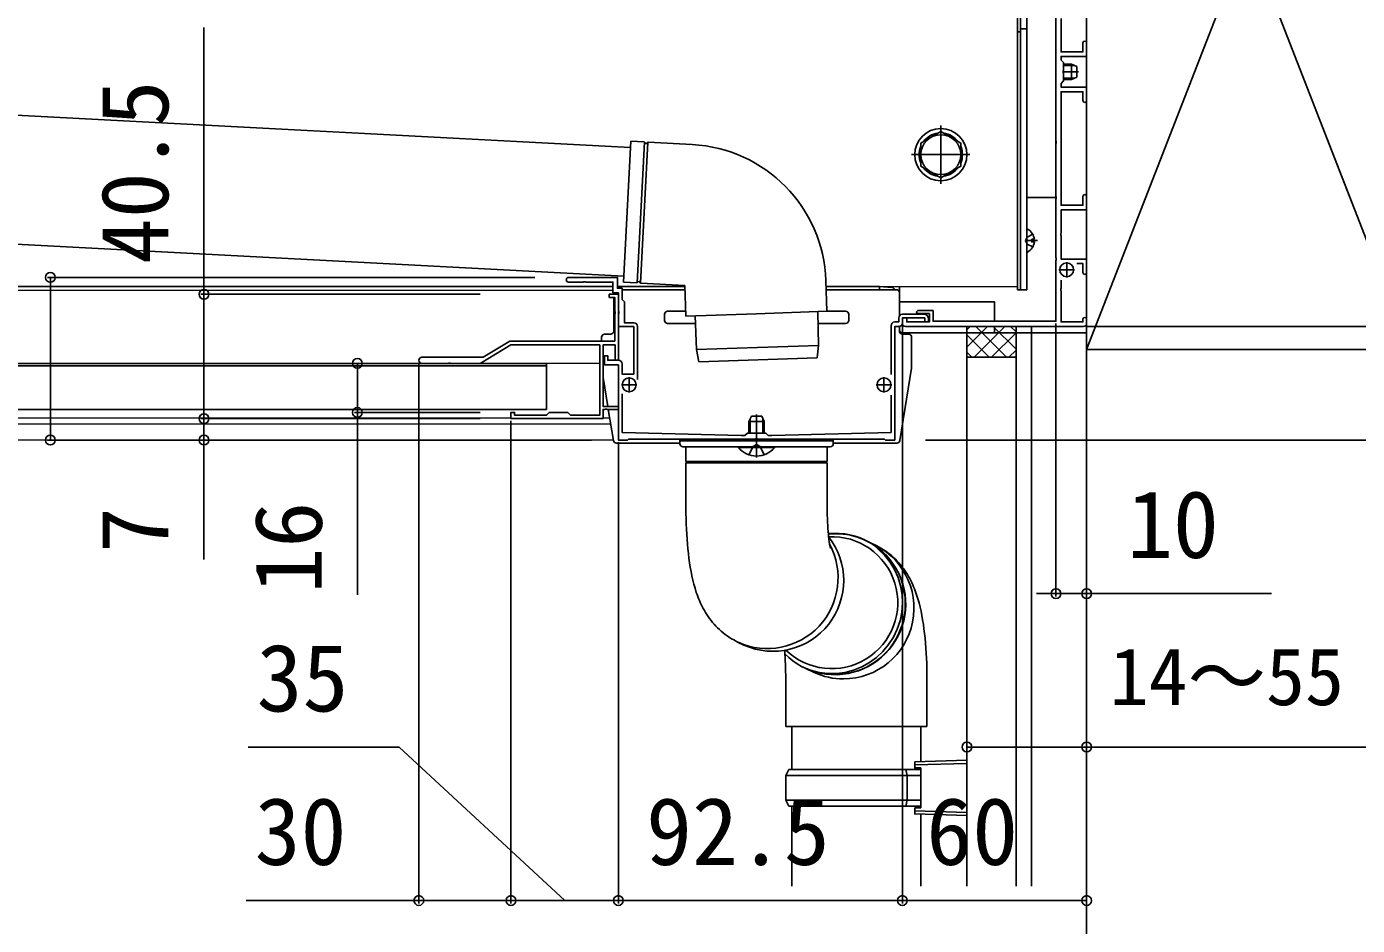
# Model space of a CAD drawing. Units: millimetres, scale not verified. Extents: x -1312 to 1312, y -1957 to 1945.
# Drawn here: x -642.8 to -209.3, y 532.6 to 825.4 of the extents above; entities that cross this region are included whole.
import ezdxf
from ezdxf.enums import TextEntityAlignment as Align

# ---------------------------------------------------------------- set-up
doc = ezdxf.new("R2010")
doc.units = ezdxf.units.MM
doc.header["$LTSCALE"] = 10
for name, color, linetype in [('0-3_YKK_11', 7, 'Continuous'), ('0-5_YKK_13', 4, 'Continuous'), ('0-6_YKK_D', 6, 'Continuous'), ('0-8_YSS_K', 3, 'Continuous')]:
    doc.layers.add(name, color=color, linetype=linetype)
doc.layers.add('0-4_YKK_12', color=2, linetype='Continuous', lineweight=18)
doc.styles.add('ＭＳ ゴシック', font='')
doc.styles.get('ＭＳ ゴシック').set_extended_font_data('MS Gothic')

msp = doc.modelspace()

# ---------------------------------------------------------------- linework, layer by layer
at = {"layer": '0-3_YKK_11'}
for p, q in [((-306.5, 746.2), (-301.5, 746.2)), ((-304, 748.7), (-304, 743.7)), ((-350.5, 731.7), (-357.5, 731.7)), ((-297.5, 728.7), (-297.5, 730.1)), ((-443.8, 710.5), (-443.8, 727.7)), ((-361.2, 728), (-361.2, 712.1)), ((-356.5, 727.7), (-298.5, 727.7)), ((-446.5, 711.2), (-446.5, 706.2)), ((-363.5, 711.2), (-363.5, 706.2)), ((-449, 708.7), (-444, 708.7)), ((-366, 708.7), (-361, 708.7))]:
    msp.add_line(p, q, dxfattribs=at)
for points in [[(-307.5, 857.24), (-307.5, 788.16), (-307.38, 787.98), (-307.38, 787.43), (-307.5, 787.24), (-307.5, 770.16), (-307.38, 769.98), (-307.38, 769.43), (-307.5, 769.24), (-307.5, 750.16), (-307.38, 749.98), (-307.38, 749.43), (-307.5, 749.24), (-307.5, 729.4), (-347.5, 729.4), (-347.5, 732.9), (-352.5, 732.9), (-353, 732.4), (-352.5, 731.9), (-348.7, 731.9), (-348.7, 729.2), (-356.1, 729.2), (-356.1, 730.5), (-357.5, 730.5), (-357.5, 728.7)], [(-298.7, 820.1), (-298.7, 817.2), (-305.8, 817.2), (-305.8, 828.04)], [(-297.5, 801.3), (-297.5, 805.7), (-305.8, 805.7), (-305.8, 806.9), (-305, 807.7), (-305, 810.24), (-305.12, 810.43), (-305.12, 810.98), (-305, 811.16), (-305, 813.7), (-305.8, 814.5), (-305.8, 815.7), (-297.5, 815.7), (-297.5, 820.1)], [(-298.7, 770.1), (-298.7, 767.2), (-305.8, 767.2), (-305.8, 804.2), (-298.7, 804.2), (-298.7, 801.3)], [(-297.5, 745.3), (-297.5, 749.7), (-305.8, 749.7), (-305.8, 757.24), (-305.92, 757.43), (-305.92, 757.98), (-305.8, 758.16), (-305.8, 765.7), (-297.5, 765.7), (-297.5, 770.1)], [(-300.73, 748.2), (-298.7, 748.2), (-298.7, 745.3)], [(-445, 728.9), (-448, 728.9), (-448, 735.7), (-448.8, 736.5), (-448.8, 740.2), (-450.3, 740.2), (-450.3, 743.7), (-466.25, 743.7)], [(-466.25, 742.2), (-461.46, 742.2), (-461.27, 742.32), (-460.73, 742.32), (-460.54, 742.2), (-451.8, 742.2), (-451.8, 738.7), (-450, 738.7), (-450, 732.66), (-449.88, 732.48), (-449.88, 731.93), (-450, 731.74), (-450, 727.7), (-445, 727.7), (-445, 712.2), (-448.8, 712.2), (-448.8, 715.5)], [(-298.7, 730.1), (-298.7, 729.2), (-305.8, 729.2), (-305.8, 739.24), (-305.92, 739.43), (-305.92, 739.98), (-305.8, 740.16), (-305.8, 742.84)], [(-514, 715.7), (-505.46, 715.7), (-505.27, 715.82), (-504.73, 715.82), (-504.54, 715.7), (-495, 715.7), (-485, 721.7), (-456.1, 721.7), (-456.1, 698.8), (-465.6, 698.8), (-466.5, 699.7), (-472.5, 699.7), (-473.4, 698.8), (-483.8, 698.8), (-483.8, 699.7), (-485, 699.7), (-485, 697.7), (-455, 697.7), (-455, 700.7), (-454.46, 700.7), (-454.27, 700.82), (-453.73, 700.82), (-453.54, 700.7), (-450, 700.7), (-450, 701.7), (-455, 701.7), (-455, 721.7), (-451.1, 721.7), (-451.1, 716.7), (-450, 716.7), (-450, 738.2), (-453, 738.2), (-453, 737.2), (-451.2, 737.2), (-451.2, 732.66), (-451.08, 732.48), (-451.08, 731.93), (-451.2, 731.74), (-451.2, 722.9)], [(-358.7, 730.5), (-358.7, 729.2), (-360, 729.2)], [(-357.5, 728.9), (-357.5, 730.5), (-350.2, 730.5), (-350.2, 729.2), (-349, 729.2), (-349, 730.2)], [(-450, 716.7), (-453.5, 716.7), (-453.5, 718.2), (-454.5, 718.2), (-454.5, 715.2), (-450, 715.2), (-450, 690.7), (-447, 690.7), (-446.7, 691), (-405.46, 691), (-405.27, 691.12), (-404.73, 691.12), (-404.54, 691), (-363.3, 691), (-363, 690.7), (-360, 690.7), (-360, 727.7), (-358.7, 727.7)], [(-451.2, 722.9), (-485.33, 722.9), (-494, 717.7), (-514, 717.7)], [(-361.2, 705.3), (-361.2, 693.2), (-400, 692.2), (-401.2, 692.2), (-402, 693), (-408, 693), (-408.8, 692.2), (-410, 692.2), (-448.8, 693.2), (-448.8, 705.83)]]:
    msp.add_lwpolyline(points, dxfattribs=at)
for centre, radius, start, end in [((-298.1, 820.1), 0.6, 90, 180), ((-298.1, 820.1), 0.6, 0, 90), ((-298.1, 801.3), 0.6, 180, 270), ((-298.1, 801.3), 0.6, 270, 360), ((-298.1, 770.1), 0.6, 90, 180), ((-298.1, 770.1), 0.6, 0, 90), ((-466.25, 742.95), 0.75, 90, 180), ((-466.25, 742.95), 0.75, 180, 270), ((-298.1, 745.3), 0.6, 180, 270), ((-298.1, 745.3), 0.6, 270, 360), ((-445, 727.7), 1.2, 0, 90), ((-360, 728), 1.2, 90, 180), ((-357.5, 730.5), 1.2, 90, 180), ((-358.7, 728.9), 1.2, 270, 360), ((-356.5, 728.7), 1, 180, 270), ((-350.5, 730.2), 1.5, 0, 90), ((-298.1, 730.1), 0.6, 90, 180), ((-298.5, 728.7), 1, 270, 360), ((-298.1, 730.1), 0.6, 0, 90), ((-514, 716.7), 1, 90, 180), ((-514, 716.7), 1, 180, 270), ((-450, 715.5), 1.2, 0, 90)]:
    msp.add_arc(centre, radius, start, end, dxfattribs=at)
at = {"layer": '0-4_YKK_12'}
for p, q in [((-320, 740.7), (-320, 905.7)), ((-840.53, 740.7), (-451.8, 740.7)), ((-451.8, 740.7), (-840.5, 740.7)), ((-451.8, 739.4), (-799.2, 739.4)), ((-428.38, 740.7), (-450.3, 740.7)), ((-450.3, 740.7), (-428.38, 740.7)), ((-365, 740.7), (-382.35, 740.7)), ((-382.35, 740.7), (-320, 740.7)), ((-365, 739.7), (-365, 740.7)), ((-456.1, 715.7), (-824.5, 715.7)), ((-484.98, 697.9), (-812.5, 697.9)), ((-452.84, 697.9), (-455.02, 697.9)), ((-452.51, 695.9), (-812.5, 695.9)), ((-451.66, 690.7), (-845, 690.7))]:
    msp.add_line(p, q, dxfattribs=at)
at = {"layer": '0-5_YKK_13'}
for p, q in [((-319, 739.7), (-319, 912.7)), ((-319, 739.7), (-319, 911.7)), ((-317, 911.7), (-317, 739.7)), ((-319, 823.7), (-320, 823.7)), ((-317, 824.7), (-319, 824.7)), ((-305.3, 810.7), (-300.2, 810.7)), ((-305, 813.2), (-302.4, 813.2)), ((-305, 812.77), (-301.48, 812.77)), ((-302.4, 813.2), (-300.7, 812.4)), ((-302.4, 813.2), (-302.4, 808.2)), ((-300.7, 812.4), (-300.7, 809)), ((-305, 808.63), (-301.48, 808.63)), ((-305, 808.2), (-302.4, 808.2)), ((-300.7, 809), (-302.4, 808.2)), ((-715.68, 800.19), (-446.06, 786.06)), ((-345, 774.2), (-345, 793.2)), ((-448.36, 742.12), (-445.95, 788.05)), ((-445.95, 788.05), (-441.63, 787.83)), ((-443.86, 741.98), (-441.46, 787.72)), ((-442.86, 741.92), (-440.47, 787.67)), ((-440.29, 787.76), (-425.98, 787.01)), ((-354.5, 783.7), (-335.5, 783.7)), ((-317, 769.7), (-307.5, 769.7)), ((-317, 759.3), (-317, 752.11)), ((-448.26, 744.11), (-719.34, 758.32)), ((-317.46, 755.7), (-316.85, 756.85)), ((-317.46, 755.7), (-316.85, 754.56)), ((-313.5, 755.7), (-317, 755.7)), ((-315.03, 757.75), (-316.85, 756.85)), ((-315.03, 753.65), (-316.85, 754.56)), ((-314.52, 756.13), (-315.4, 756.13)), ((-448.36, 742.12), (-444.04, 741.89)), ((-442.7, 741.82), (-428.39, 741.07)), ((-382.42, 742.67), (-382.07, 732.68)), ((-451.5, 738.7), (-451.5, 738.2)), ((-451.5, 737.2), (-451.5, 726.2)), ((-448.8, 739.7), (-428.34, 739.7)), ((-428.39, 741.07), (-428.04, 731.07)), ((-382.31, 739.7), (-359.5, 739.7)), ((-365, 740.7), (-360.94, 740.45)), ((-365, 739.7), (-365, 740.7)), ((-365, 739.7), (-365, 739.7)), ((-358.5, 740.7), (-358.5, 731.16)), ((-358.5, 738.7), (-358.5, 731.16)), ((-320, 739.7), (-319, 739.7)), ((-319, 739.7), (-317, 739.7)), ((-434, 732.7), (-428.1, 732.7)), ((-385.07, 732.58), (-384.78, 721.58)), ((-382.07, 732.7), (-376, 732.7)), ((-435, 731.7), (-435, 729.7)), ((-434, 728.7), (-424.93, 728.7)), ((-425.04, 731.18), (-424.56, 720.19)), ((-384.97, 728.7), (-376, 728.7)), ((-375, 731.7), (-375, 729.7)), ((-455.5, 724.2), (-455.5, 722.9)), ((-452.5, 725.2), (-454.5, 725.2)), ((-358.5, 727.72), (-358.5, 726.7)), ((-358.5, 727.72), (-358.5, 726.2)), ((-355.5, 725.2), (-357.5, 725.2)), ((-354.5, 724.2), (-354.5, 714.28)), ((-327.5, 727.7), (-327.5, 725.7)), ((-424.56, 720.19), (-384.78, 721.58)), ((-424.56, 720.19), (-423.82, 716.21)), ((-384.78, 721.58), (-385.24, 717.56)), ((-473.4, 715.7), (-823.4, 715.7)), ((-473.4, 700.7), (-473.4, 715.7)), ((-385.24, 717.56), (-423.82, 716.21)), ((-473.4, 714.9), (-823.4, 714.9)), ((-455, 711.14), (-453.46, 701.7)), ((-354.51, 714.12), (-358.36, 690.54)), ((-473.4, 700.7), (-823.4, 700.7)), ((-453.3, 700.7), (-451.64, 690.54)), ((-407.5, 696.8), (-406.7, 698.5)), ((-406.7, 698.5), (-403.3, 698.5)), ((-405, 685), (-405, 699)), ((-403.3, 698.5), (-402.5, 696.8)), ((-407.5, 693), (-407.5, 696.8)), ((-407.5, 696.8), (-402.5, 696.8)), ((-407.07, 693), (-407.07, 697.72)), ((-402.93, 693), (-402.93, 697.72)), ((-402.5, 693), (-402.5, 696.8)), ((-450.65, 689.7), (-430, 689.7)), ((-430, 691), (-430, 689.5)), ((-380, 691), (-430, 691)), ((-380, 690.5), (-430, 690.5)), ((-405, 689.25), (-406.14, 688.64)), ((-405, 689.25), (-403.85, 688.64)), ((-380, 689.5), (-380, 691)), ((-380, 689.7), (-359.35, 689.7)), ((-405, 688.5), (-429, 688.5)), ((-428, 688.5), (-428, 683.75)), ((-428, 688.5), (-382.4, 688.5)), ((-399.1, 688.5), (-410.9, 688.5)), ((-410.9, 688.25), (-410.9, 688.5)), ((-410.9, 688.25), (-399.1, 688.25)), ((-407.5, 685.92), (-406.14, 688.64)), ((-381, 688.5), (-405, 688.5)), ((-402.5, 685.92), (-403.85, 688.64)), ((-399.1, 688.25), (-399.1, 688.5)), ((-382.4, 688.5), (-382, 688.5)), ((-382, 683.75), (-382, 688.5)), ((-382, 683.75), (-428, 683.75)), ((-428, 683.25), (-428, 668.5)), ((-428, 683.25), (-382.4, 683.25)), ((-382.4, 683.25), (-382, 683.25)), ((-382, 668.5), (-382, 683.25)), ((-410.97, 624.8), (-409.13, 623.93)), ((-388.94, 616.3), (-386.22, 615.02)), ((-395.5, 612.89), (-395.5, 597.39)), ((-349.5, 597.39), (-349.5, 612.89)), ((-349.5, 597.39), (-395.5, 597.39)), ((-393.5, 597.39), (-393.5, 583.39)), ((-351.5, 585.95), (-351.5, 597.39)), ((-353.5, 585.89), (-336.5, 586.39)), ((-353.5, 584.89), (-353.5, 585.89)), ((-336.5, 585.39), (-353.5, 584.89)), ((-336.5, 586.39), (-336.5, 568.39)), ((-394.5, 583.39), (-395.5, 581.39)), ((-355.98, 581.39), (-395.5, 581.39)), ((-394.5, 583.39), (-356.41, 583.39)), ((-355.98, 581.39), (-356.41, 583.39)), ((-356.41, 583.39), (-351.5, 583.39)), ((-351.5, 581.39), (-355.98, 581.39)), ((-351.5, 583.89), (-351.5, 570.89)), ((-395.5, 573.39), (-355.98, 573.39)), ((-355.98, 573.39), (-351.5, 573.39)), ((-393.5, 571.39), (-393.5, 545.37)), ((-351.5, 571.39), (-356.41, 571.39)), ((-353.5, 570.89), (-351.5, 570.89)), ((-353.5, 569.89), (-353.5, 570.89)), ((-353.5, 569.89), (-336.5, 569.39)), ((-351.5, 545.37), (-351.5, 568.83))]:
    msp.add_line(p, q, dxfattribs=at)
for points in [[(-357.5, 725.7), (-297.5, 725.7), (-297.5, 933.7)], [(-320, 739.7), (-320, 912.7), (-319, 912.7)], [(-317, 889.7), (-307.5, 889.7), (-307.5, 769.7)], [(-314.52, 755.28), (-315.4, 755.28), (-315.4, 756.13)], [(-382.07, 732.68), (-405.05, 731.88), (-428.04, 731.07)], [(-358.5, 735.7), (-327.5, 735.7), (-327.5, 729.4)], [(-428, 668.5), (-427.99, 666.8), (-427.96, 665.1), (-427.91, 663.41), (-427.84, 661.74), (-427.75, 660.08), (-427.65, 658.45), (-427.52, 656.84), (-427.37, 655.26), (-427.21, 653.71), (-427.02, 652.2), (-426.81, 650.72), (-426.59, 649.27), (-426.33, 647.85), (-426.06, 646.46), (-425.75, 645.1), (-425.42, 643.75), (-425.04, 642.42), (-424.63, 641.1), (-424.4, 640.44), (-424.16, 639.78), (-423.91, 639.12), (-423.63, 638.46), (-423.35, 637.8), (-423.04, 637.13), (-422.71, 636.47), (-422.37, 635.81), (-422, 635.15), (-421.61, 634.5), (-421.2, 633.84), (-420.77, 633.2), (-420.31, 632.56), (-419.83, 631.93), (-419.33, 631.31), (-418.81, 630.7), (-418.26, 630.11), (-417.7, 629.53), (-417.11, 628.96), (-416.5, 628.42), (-415.87, 627.89)], [(-380.95, 655.51), (-380.94, 655.5), (-380.94, 655.51), (-380.95, 655.54), (-380.96, 655.58), (-380.99, 655.71), (-381.03, 655.86), (-381.07, 656.05), (-381.11, 656.27), (-381.16, 656.52), (-381.21, 656.81), (-381.26, 657.13), (-381.31, 657.47), (-381.36, 657.83), (-381.42, 658.21), (-381.47, 658.62), (-381.52, 659.04), (-381.61, 659.93), (-381.7, 660.89), (-381.78, 661.89), (-381.84, 662.93), (-381.9, 664.01), (-381.94, 665.11), (-381.98, 666.23), (-382, 668.5)], [(-389.93, 616.78), (-387.39, 615.75), (-384.65, 615.04), (-381.84, 614.68), (-379, 614.68), (-376.18, 615.04), (-373.42, 615.75), (-370.76, 616.81), (-368.25, 618.2), (-365.93, 619.89), (-363.83, 621.86), (-361.98, 624.08), (-360.42, 626.51), (-359.17, 629.11), (-358.25, 631.85), (-357.67, 634.67), (-357.45, 637.54), (-357.58, 640.42), (-358.07, 643.24), (-358.9, 645.98), (-360.06, 648.58), (-361.55, 651.01), (-363.32, 653.23), (-365.36, 655.2), (-366.1, 655.8)], [(-361.63, 653.5), (-362.28, 654.01), (-362.94, 654.5), (-363.63, 654.96), (-364.33, 655.4), (-365.05, 655.81), (-366.52, 656.59)], [(-349.5, 612.89), (-349.51, 614.59), (-349.54, 616.29), (-349.59, 617.98), (-349.65, 619.65), (-349.74, 621.31), (-349.85, 622.94), (-349.98, 624.55), (-350.12, 626.13), (-350.29, 627.68), (-350.48, 629.19), (-350.68, 630.67), (-350.91, 632.12), (-351.16, 633.54), (-351.44, 634.93), (-351.74, 636.29), (-352.08, 637.64), (-352.45, 638.97), (-352.87, 640.29), (-353.1, 640.95), (-353.34, 641.61), (-353.59, 642.27), (-353.86, 642.93), (-354.15, 643.59), (-354.46, 644.26), (-354.78, 644.92), (-355.13, 645.58), (-355.5, 646.24), (-355.89, 646.89), (-356.3, 647.55), (-356.73, 648.19), (-357.19, 648.83), (-357.67, 649.46), (-358.17, 650.08), (-358.69, 650.69), (-359.24, 651.28), (-359.8, 651.86), (-360.39, 652.43), (-361, 652.97), (-361.63, 653.5)], [(-415.87, 627.89), (-415.22, 627.38), (-414.56, 626.89), (-413.87, 626.43), (-413.17, 625.99), (-412.45, 625.58), (-410.97, 624.8)], [(-395.85, 622.22), (-395.79, 621.08), (-395.72, 619.93), (-395.66, 618.78), (-395.61, 617.63), (-395.56, 616.46), (-395.53, 615.28), (-395.51, 614.09), (-395.5, 612.89)], [(-395.5, 581.39), (-395.5, 573.39), (-394.5, 571.39)], [(-355.98, 581.39), (-355.98, 573.39), (-356.41, 571.39), (-394.5, 571.39)], [(-351.5, 583.89), (-353.5, 583.89), (-353.5, 584.89)], [(-336.5, 568.39), (-353.5, 568.89), (-353.5, 569.89)]]:
    msp.add_lwpolyline(points, dxfattribs=at)
msp.add_lwpolyline([(-345, 791.21), (-351.5, 787.45), (-351.5, 779.95), (-345, 776.2), (-338.5, 779.95), (-338.5, 787.45)], close=True, dxfattribs=at)
for centre, radius in [((-345, 783.7), 8.5), ((-345, 783.7), 6.5), ((-304, 746.2), 2.25), ((-446.5, 708.7), 2.25), ((-363.5, 708.7), 2.25)]:
    msp.add_circle(centre, radius, dxfattribs=at)
for centre, radius, start, end in [((-345, 783.7), 7.05, 97.2181, 142.7819), ((-345, 783.7), 7.05, 37.2181, 82.7819), ((-441.64, 787.63), 0.2, 13.6015, 87), ((-440.96, 787.79), 0.5, 193.6016, 340.3985), ((-440.3, 787.56), 0.2, 87, 160.3984), ((-428.39, 741.07), 46, 2, 87), ((-345, 783.7), 7.05, 157.2181, 202.7819), ((-345, 783.7), 7.05, 337.2181, 22.7819), ((-345, 783.7), 7.05, 217.2181, 262.7819), ((-345, 783.7), 7.05, 277.2181, 322.7819), ((-316.85, 759.3), 0.154, 62.719, 180), ((-318.7, 755.7), 4.2, 5.8077, 62.719), ((-318.7, 755.7), 4.2, 297.281, 354.1923), ((-316.85, 752.11), 0.154, 180, 297.281), ((-444.03, 742.09), 0.2, 267, 340.3985), ((-443.37, 741.85), 0.5, 13.6015, 160.3984), ((-442.69, 742.02), 0.2, 193.6016, 267), ((-361, 739.45), 1, 14.3585, 86.5), ((-359.5, 738.7), 1, 0, 90), ((-434, 731.7), 1, 90, 180), ((-376, 731.7), 1, 0, 90), ((-434, 729.7), 1, 180, 270), ((-376, 729.7), 1, 270, 0), ((-454.5, 724.2), 1, 90, 180), ((-452.5, 726.2), 1, 270, 360), ((-357.5, 726.7), 1, 180, 270), ((-357.5, 726.2), 1, 180, 270), ((-355.5, 724.2), 1, 360, 90), ((-355.5, 714.28), 1, 350.7274, 360), ((-450.65, 690.7), 1, 189.2726, 270), ((-429, 689.5), 1, 180, 270), ((-381, 689.5), 1, 270, 0), ((-359.35, 690.7), 1, 270, 350.7274), ((-405, 693.2), 7.7, 219.9831, 320.0169), ((-428, 683.5), 0.25, 270, 90), ((-382, 683.5), 0.25, 90, 270), ((-399.67, 644.96), 23.06, 245.7656, 38.1435), ((-380.51, 637.75), 21.5, 225.9544, 92.7485), ((-379.46, 637.3), 23.03, 245.7175, 95.4188), ((-379.15, 637.6), 22.58, 358.7964, 96.2828), ((-401.51, 645.83), 23.06, 245.658, 28.224), ((-376.8, 635.95), 23.06, 270.1488, 67.3002), ((-379.54, 637.26), 22.96, 224.9702, 359.6851), ((-376.76, 635.01), 22.12, 244.6604, 270.0327)]:
    msp.add_arc(centre, radius, start, end, dxfattribs=at)
at = {"layer": '0-6_YKK_D'}
for p, q in [((-477.25, 743.7), (-636, 743.7)), ((-635, 690.7), (-635, 743.7)), ((-495, 738.2), (-586, 738.2)), ((-307.5, 728.7), (-307.5, 639.7)), ((-357.5, 727.9), (-357.5, 539.7)), ((-357.5, 727.9), (-357.5, 539.7)), ((-297.5, 727.7), (-141.5, 727.7)), ((-297.5, 727.7), (-141.5, 727.7)), ((-515, 715.7), (-515, 539.7)), ((-297.5, 717.7), (-297.5, 489.7)), ((-297.5, 717.7), (-297.5, 539.7)), ((-297.5, 717.7), (-297.5, 639.7)), ((-585, 697.7), (-585, 704.08)), ((-495, 699.7), (-536, 699.7)), ((-495, 697.7), (-586, 697.7)), ((-495, 697.7), (-586, 697.7)), ((-585, 697.7), (-585, 690.7)), ((-485, 697), (-485, 539.7)), ((-485, 697), (-485, 539.7)), ((-458.8, 690.7), (-636, 690.7)), ((-458.8, 690.7), (-586, 690.7)), ((-585, 690.7), (-585, 651.76)), ((-450, 690), (-450, 539.7)), ((-450, 690), (-450, 539.7)), ((-350, 690.7), (-141.5, 690.7)), ((-307.5, 640.7), (-313.87, 640.7)), ((-307.5, 640.7), (-297.5, 640.7)), ((-297.5, 640.7), (-237.25, 640.7)), ((-336.5, 604.7), (-336.5, 589.7)), ((-297.5, 604.7), (-297.5, 589.7)), ((-450, 540.7), (-485, 540.7)), ((-357.5, 540.7), (-450, 540.7)), ((-357.5, 540.7), (-297.5, 540.7))]:
    msp.add_line(p, q, dxfattribs=at)
for points in [[(-585, 697.7), (-585, 738.2), (-585, 825.14)], [(-535, 715.7), (-535, 699.7), (-535, 640.3)], [(-467.5, 540.7), (-521.43, 590.7), (-570.63, 590.7)], [(-336.5, 590.7), (-297.5, 590.7), (-32.21, 590.7)], [(-485, 540.7), (-515, 540.7), (-571.26, 540.7)]]:
    msp.add_lwpolyline(points, dxfattribs=at)
for centre in [(-635, 743.7), (-585, 738.2), (-535, 715.7), (-585, 697.7), (-585, 697.7), (-535, 699.7), (-635, 690.7), (-585, 690.7), (-307.5, 640.7), (-297.5, 640.7), (-336.5, 590.7), (-297.5, 590.7), (-515, 540.7), (-485, 540.7), (-485, 540.7), (-450, 540.7), (-450, 540.7), (-357.5, 540.7), (-357.5, 540.7), (-297.5, 540.7)]:
    msp.add_circle(centre, 1.59, dxfattribs=at)
at = {"layer": '0-8_YSS_K'}
for p, q in [((-297.5, 545.37), (-297.5, 990.2)), ((-192.5, 990.2), (-297.5, 720.2)), ((-336.5, 726.65), (-335.45, 727.7)), ((-336.5, 721), (-329.79, 727.7)), ((-329.22, 717.7), (-336.5, 724.98)), ((-334.14, 717.7), (-324.14, 727.7)), ((-323.56, 717.7), (-333.56, 727.7)), ((-328.48, 717.7), (-320.5, 725.68)), ((-320.5, 720.3), (-327.9, 727.7)), ((-320.5, 725.96), (-322.25, 727.7)), ((-320.5, 717.7), (-320.5, 727.7)), ((-315.5, 727.7), (-315.5, 545.37)), ((-322.82, 717.7), (-320.5, 720.03)), ((-334.87, 717.7), (-336.5, 719.33)), ((-336.5, 717.7), (-336.5, 545.37)), ((-320.5, 717.7), (-320.5, 545.37))]:
    msp.add_line(p, q, dxfattribs=at)
for points in [[(-192.5, 720.2), (-297.5, 720.2), (-297.5, 990.2)], [(-297.5, 990.2), (-192.5, 720.2), (-192.5, 990.2)], [(-320.5, 717.7), (-336.5, 717.7), (-336.5, 727.7)]]:
    msp.add_lwpolyline(points, dxfattribs=at)

# ---------------------------------------------------------------- texts
at = {"layer": '0-6_YKK_D', "style": 'ＭＳ ゴシック'}
for s, p in [('40.5', (-590, 748.04)), ('16', (-540, 640.7)), ('7', (-590, 653.86))]:
    msp.add_text(s, height=21.99, rotation=90, dxfattribs=at).set_placement(p, align=Align.BOTTOM_LEFT)
for s, height, p in [('10', 21.99, (-284.35, 645.7)), ('14～55（外壁厚）', 18.7, (-290.04, 598.74)), ('35', 21.99, (-567.85, 595.7)), ('30', 21.99, (-568.48, 545.7)), ('92.5', 21.99, (-440.99, 545.7)), ('60', 21.99, (-349.74, 545.7))]:
    msp.add_text(s, height=height, dxfattribs=at).set_placement(p, align=Align.BOTTOM_LEFT)

doc.saveas('drawing.dxf')
